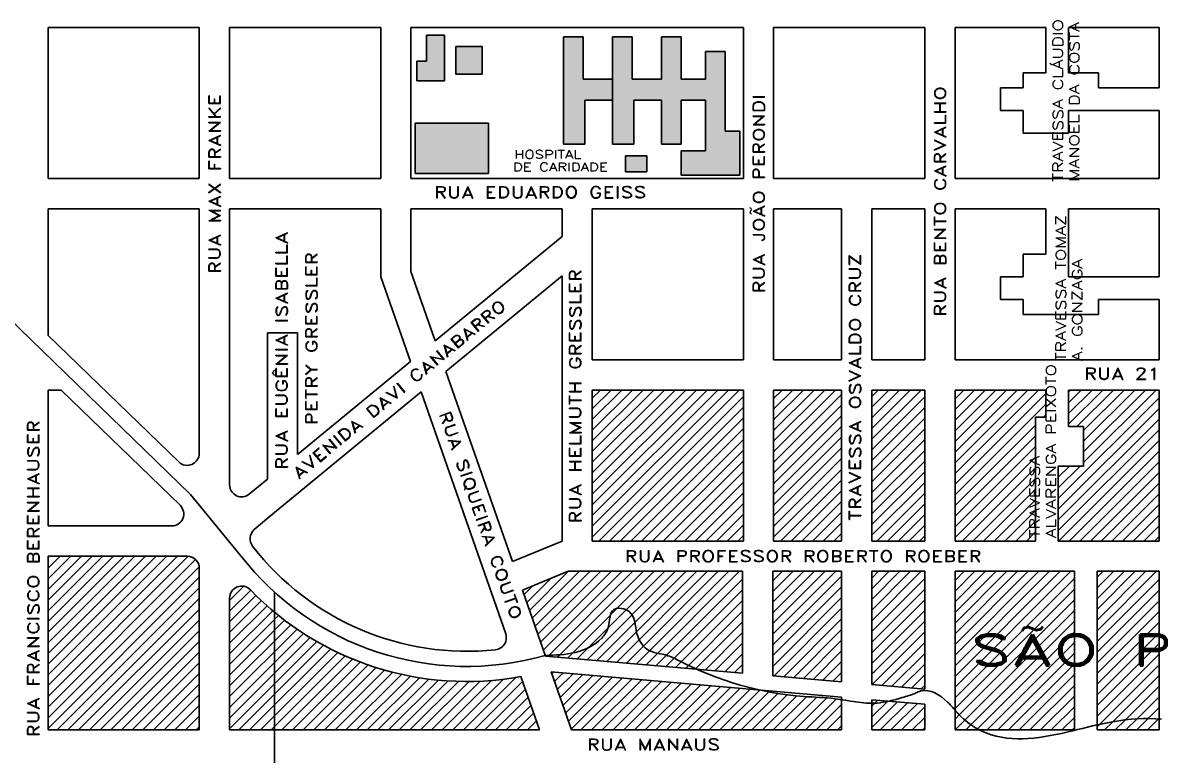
# Model space of a CAD drawing. Extents: x 15348.6 to 15438.1, y 2292.7 to 2368.6.
# Drawn here: x 15392.78 to 15400.3, y 2330.95 to 2335.8 of the extents above; entities that cross this region are included whole.
import ezdxf

# ---------------------------------------------------------------- set-up
doc = ezdxf.new("R2010")
doc.units = 0
doc.header["$LTSCALE"] = 2
doc.header["$MEASUREMENT"] = 0
doc.layers.get('0').update_dxf_attribs({"linetype": 'CONTINUOUS', "lineweight": 30})
for name, color, linetype, lineweight in [('06', 7, 'CONTINUOUS', 30), ('Hidro', 5, 'CONTINUOUS', 30), ('IMÓVEIS', 7, 'CONTINUOUS', 30), ('MUNDSTOCK', 3, 'CONTINUOUS', 30), ('NOVOLESTE', 100, 'CONTINUOUS', 30), ('PENHA', 40, 'CONTINUOUS', 30), ('PROGRESSO', 10, 'CONTINUOUS', 30), ('SAOGERALDO', 1, 'CONTINUOUS', 30), ('SAOPAULO', 104, 'CONTINUOUS', 30)]:
    doc.layers.add(name, color=color, linetype=linetype, lineweight=lineweight)
doc.styles.get("Standard").update_dxf_attribs({"font": 'romand.shx'})
pattern_1 = [(45, (0, 0), (-0.03535533905932738, 0.03535533905932738), [])]

msp = doc.modelspace()

# ---------------------------------------------------------------- hatches: boundary and pattern name
at = {"layer": '06'}
msp.add_hatch(color=256, dxfattribs=at).paths.add_polyline_path([(15396.6796483901, 2335.424472325323), (15396.48532909815, 2335.424472325322), (15396.48532909815, 2335.704875075647), (15396.35578299277, 2335.704875075646), (15396.35578299277, 2334.993083299995), (15396.49612480776, 2334.993083299996), (15396.49612480776, 2335.284270795309), (15396.6796483901, 2335.284270795309)])
at = {"layer": 'IMÓVEIS', "linetype": 'Continuous'}
h = msp.add_hatch(color=256, dxfattribs=at)
h.paths.add_polyline_path([(15397.42453869685, 2335.607812525592), (15397.29499259147, 2335.607812525592), (15397.29499259147, 2335.424472325322), (15397.13305989281, 2335.424472325322), (15397.13305989281, 2335.704875075647), (15397.00351378743, 2335.704875075647), (15397.00351378743, 2335.424472325323), (15396.80919449547, 2335.424472325322), (15396.80919449548, 2335.704875075647), (15396.6796483901, 2335.704875075646), (15396.6796483901, 2334.993083299995), (15396.81999020509, 2334.993083299995), (15396.81999020509, 2335.284270795309), (15397.00351378743, 2335.28427079531), (15397.00351378743, 2335.057791615081), (15397.00351378743, 2334.993083299995), (15397.1330598928, 2334.993083299995), (15397.13305989281, 2335.284270795309), (15397.29499259147, 2335.284270795309), (15397.29499259147, 2334.949944320037), (15397.13305989281, 2334.949944320037), (15397.13305989281, 2334.788173454896), (15397.52169847671, 2334.788173454896), (15397.52169847671, 2335.079361105061), (15397.42453869685, 2335.079361105061)])
h.paths.add_polyline_path([(15396.90635427534, 2334.91759023992), (15396.76601246035, 2334.917590239919), (15396.76601246035, 2334.809742944875), (15396.90635427534, 2334.809742944875)], flags=17)
h.paths.add_polyline_path([(15395.85918945494, 2335.133284675157), (15395.37339135894, 2335.133284675157), (15395.37339135895, 2334.798958199886), (15395.85918945494, 2334.798958199885)])
h.paths.add_polyline_path([(15395.81600741981, 2335.64016676056), (15395.64327927931, 2335.640166760561), (15395.64327927931, 2335.45682640544), (15395.81600741981, 2335.45682640544)])
h.paths.add_polyline_path([(15395.56771065089, 2335.715659820636), (15395.44895998735, 2335.715659820636), (15395.44895998736, 2335.543104210505), (15395.38418706855, 2335.543104210505), (15395.38418706855, 2335.413687580332), (15395.56771065089, 2335.413687580332)])
h.paths.add_polyline_path([(15391.16821598317, 2332.208686863308), (15390.87767598305, 2332.208686863309), (15390.87767598305, 2332.084294060515), (15391.03332249776, 2332.084294060515), (15391.03332249776, 2331.840691623874), (15390.56119489715, 2331.840691623874), (15390.56119489715, 2331.63855345483), (15391.16821598317, 2331.63855345483)])
h = msp.add_hatch(color=256, dxfattribs=at)
h.paths.add_polyline_path([(15395.5677106509, 2335.715659820636), (15395.44895998735, 2335.715659820636), (15395.44895998736, 2335.543104210505), (15395.38418706855, 2335.543104210505), (15395.38418706855, 2335.413687580332), (15395.5677106509, 2335.413687580332)])
h.paths.add_polyline_path([(15395.81600741981, 2335.64016676056), (15395.64327927931, 2335.64016676056), (15395.64327927931, 2335.45682640544), (15395.81600741981, 2335.45682640544)])
at = {"layer": 'PENHA', "linetype": 'Continuous'}
h = msp.add_hatch(dxfattribs=at)
h.set_pattern_fill('ANSI31', color=256, scale=0.4, style=0)
h.set_pattern_definition(pattern_1)
edge = h.paths.add_edge_path()
edge.add_arc((15393.86529145551, 2332.186892962602), 0.08, 0, 90)
edge.add_line((15393.86529145551, 2332.266892962602), (15392.94529145551, 2332.266892962602))
edge.add_line((15392.94529145551, 2332.266892962602), (15392.94529145551, 2331.116892962601))
edge.add_line((15392.94529145551, 2331.116892962601), (15393.94529145551, 2331.116892962601))
edge.add_line((15393.94529145551, 2331.116892962601), (15393.94529145551, 2332.186892962602))
at = {"layer": 'PROGRESSO', "linetype": 'Continuous'}
h = msp.add_hatch(dxfattribs=at)
h.set_pattern_fill('ANSI31', color=256, scale=0.4, style=0)
h.set_pattern_definition(pattern_1)
edge = h.paths.add_edge_path()
edge.add_line((15394.14529145551, 2331.116892962601), (15396.19529145551, 2331.116892962601))
edge.add_line((15396.19529145551, 2331.116892962601), (15396.07167428412, 2331.470084880854))
edge.add_arc((15395.71418998764, 2333.427947214177), 1.990231126899048, 224.0119954203285, 280.34759686245366, ccw=False)
edge.add_arc((15394.22529145551, 2331.989532086399), 0.08, 44.01199542032857, 180.0000000000002)
edge.add_line((15394.14529145551, 2331.989532086399), (15394.14529145551, 2331.116892962601))
at = {"layer": 'SAOPAULO', "linetype": 'Continuous'}
h = msp.add_hatch(dxfattribs=at)
h.set_pattern_fill('ANSI31', color=256, scale=0.4, style=0)
h.set_pattern_definition(pattern_1)
h.paths.add_polyline_path([(15398.74529145551, 2333.366892962601), (15398.39529145551, 2333.366892962601), (15398.39529145551, 2332.366892962601), (15398.74529145551, 2332.366892962601)])
h.paths.add_polyline_path([(15398.19529145551, 2333.366892962601), (15397.74529145551, 2333.366892962601), (15397.74529145551, 2332.366892962601), (15398.19529145551, 2332.366892962601)])
h.paths.add_polyline_path([(15397.54529145551, 2333.366892962601), (15396.54529145551, 2333.366892962601), (15396.54529145551, 2332.366892962601), (15397.54529145551, 2332.366892962601)])
h = msp.add_hatch(dxfattribs=at)
h.set_pattern_fill('ANSI31', color=256, scale=0.4, style=0)
h.set_pattern_definition(pattern_1)
h.paths.add_polyline_path([(15399.54529145551, 2333.186302003495), (15399.4782030489, 2333.186302003495), (15399.4782030489, 2332.366892962601), (15398.94529145551, 2332.366892962601), (15398.94529145551, 2333.366892962601), (15399.54529145551, 2333.366892962601)])
h = msp.add_hatch(dxfattribs=at)
h.set_pattern_fill('ANSI31', color=256, scale=0.4, style=0)
h.set_pattern_definition(pattern_1)
h.paths.add_polyline_path([(15400.29529145551, 2333.366892962601), (15400.29529145551, 2332.366892962601), (15399.6282030489, 2332.366892962601), (15399.6282030489, 2332.863744585443), (15399.79529145551, 2332.863744585443), (15399.79529145551, 2333.124935892817), (15399.69529145551, 2333.124935892817), (15399.69529145551, 2333.366892962601)])
at = {"layer": 'SAOPAULO'}
h = msp.add_hatch(dxfattribs=at)
h.set_pattern_fill('ANSI31', color=256, scale=0.4, style=0)
h.set_pattern_definition(pattern_1)
h.paths.add_polyline_path([(15398.74529145551, 2332.166892962602), (15398.39529145551, 2332.166892962601), (15398.39529145551, 2331.417457306701), (15398.74529145551, 2331.387020663296)])
edge = h.paths.add_edge_path()
edge.add_line((15398.50683612231, 2331.307379771534), (15398.39529145551, 2331.317079900812))
edge.add_line((15398.39529145551, 2331.317079900812), (15398.39529145551, 2331.293519166874))
edge.add_spline(control_points=[(15398.39529145551, 2331.293519166874), (15398.40615780863, 2331.2935343994), (15398.44347958987, 2331.294851552641), (15398.48063215869, 2331.301392460598), (15398.50683612231, 2331.307379771534)], knot_values=[252.1891818503891, 252.1891818503891, 252.1891818503891, 252.1891818503891, 255.4826084180368, 263.5138948477149, 263.5138948477149, 263.5138948477149, 263.5138948477149], degree=3, periodic=0)
edge = h.paths.add_edge_path()
edge.add_line((15398.74529145551, 2331.286643257406), (15398.50683612231, 2331.307379771533))
edge.add_spline(control_points=[(15398.50683612231, 2331.307379771534), (15398.48063215869, 2331.301392460598), (15398.44347958987, 2331.294851552641), (15398.40615780863, 2331.2935343994), (15398.39529145551, 2331.293519166874)], knot_values=[252.1891818503891, 252.1891818503891, 252.1891818503891, 252.1891818503891, 260.2204682800673, 263.5138948477149, 263.5138948477149, 263.5138948477149, 263.5138948477149], degree=3, periodic=0)
edge.add_line((15398.39529145551, 2331.293519166874), (15398.39529145551, 2331.116892962602))
edge.add_line((15398.39529145551, 2331.116892962602), (15398.74529145551, 2331.116892962601))
edge.add_line((15398.74529145551, 2331.116892962601), (15398.74529145551, 2331.286643257406))
edge = h.paths.add_edge_path()
edge.add_spline(control_points=[(15398.19529145551, 2331.317532330688), (15398.18035476493, 2331.319876094969), (15398.09726088144, 2331.332045114432), (15397.9160949563, 2331.335409478572), (15397.74982063043, 2331.360175540884), (15397.65293183248, 2331.381636858357)], knot_values=[177.5852049340087, 177.5852049340087, 177.5852049340087, 177.5852049340087, 182.0766974255613, 202.5667697539277, 232.0837727194403, 232.0837727194403, 232.0837727194403, 232.0837727194403], degree=3, periodic=0)
edge.add_line((15397.65293183299, 2331.381636858267), (15396.27251194516, 2331.501680709341))
edge.add_line((15396.27251194516, 2331.501680709341), (15396.40718765652, 2331.116892962602))
edge.add_line((15396.40718765652, 2331.116892962602), (15398.19529145551, 2331.116892962602))
edge.add_line((15398.19529145551, 2331.116892962602), (15398.19529145551, 2331.317532330688))
h.paths.add_polyline_path([(15398.19529145551, 2332.166892962602), (15397.73996721966, 2332.166892962602), (15397.73996721966, 2331.474445506935), (15398.19529145551, 2331.434849674362)])
edge = h.paths.add_edge_path()
edge.add_line((15397.53996721966, 2332.166892962601), (15396.38489414253, 2332.166892962602))
edge.add_line((15396.38489414253, 2332.166892962602), (15396.08321036146, 2332.042542377031))
edge.add_line((15396.08321036146, 2332.042542377031), (15396.23435645687, 2331.610696390162))
edge.add_spline(control_points=[(15396.23435645687, 2331.610696390162), (15396.3006942832, 2331.612283229877), (15396.43348429404, 2331.615459644821), (15396.5891728431, 2331.690782431182), (15396.66622070621, 2331.801817544001), (15396.65434174335, 2331.941773827727), (15396.83534610247, 2331.907650365351), (15396.82333687499, 2331.760634689674), (15396.90111812542, 2331.628027108547), (15397.03103083145, 2331.62194803969), (15397.13606145717, 2331.565581366038), (15397.20036757604, 2331.534952686808), (15397.2385958588, 2331.518045682235)], knot_values=[0, 0, 0, 0, 19.88411238470825, 39.80250251405708, 48.30822758646607, 60.53219958473921, 70.85477557004243, 86.30700207298648, 98.44635453937408, 112.9887484969442, 121.8068549210343, 134.2790777044707, 134.2790777044707, 134.2790777044707, 134.2790777044707], degree=3, periodic=0)
edge.add_line((15397.23859585903, 2331.518045682127), (15397.53996721966, 2331.491837874595))
edge.add_line((15397.53996721966, 2331.491837874595), (15397.53996721966, 2332.166892962601))
edge = h.paths.add_edge_path(flags=16)
edge.add_spline(control_points=[(15397.2385958588, 2331.518045682235), (15397.20036757604, 2331.534952686808), (15397.13606145717, 2331.565581366038), (15397.03103083145, 2331.62194803969), (15396.90111812542, 2331.628027108547), (15396.82333687499, 2331.760634689674), (15396.83534610247, 2331.907650365351), (15396.65434174335, 2331.941773827727), (15396.66622070621, 2331.801817544001), (15396.5891728431, 2331.690782431182), (15396.43348429404, 2331.615459644821), (15396.3006942832, 2331.612283229877), (15396.23435645687, 2331.610696390162)], knot_values=[0, 0, 0, 0, 12.47222278343635, 21.29032920752651, 35.83272316509661, 47.97207563148422, 63.42430213442826, 73.74687811973149, 85.97085011800462, 94.47657519041361, 114.3949653197624, 134.2790777044707, 134.2790777044707, 134.2790777044707, 134.2790777044707], degree=3, periodic=0)
edge.add_line((15396.23435645687, 2331.610696390162), (15396.23627698246, 2331.605209174199))
edge.add_line((15396.23627698246, 2331.605209174199), (15397.23859585904, 2331.518045682127))
at = {"layer": 'SAOPAULO', "linetype": 'Continuous'}
h = msp.add_hatch(dxfattribs=at)
h.set_pattern_fill('ANSI31', color=256, scale=0.4, style=0)
h.set_pattern_definition(pattern_1)
edge = h.paths.add_edge_path()
edge.add_line((15398.39529145551, 2332.166892962602), (15398.74529145551, 2332.166892962602))
edge.add_line((15398.39529145551, 2332.166892962602), (15398.39529145551, 2331.467646009646))
h = msp.add_hatch(dxfattribs=at)
h.set_pattern_fill('ANSI31', color=256, scale=0.4, style=0)
h.set_pattern_definition(pattern_1)
edge = h.paths.add_edge_path()
edge.add_line((15399.73552311839, 2332.166892962601), (15398.94529145551, 2332.166892962602))
edge.add_line((15398.94529145551, 2332.166892962602), (15398.94529145551, 2331.247883420085))
edge.add_spline(control_points=[(15398.94529145551, 2331.247883420088), (15398.95746400406, 2331.233966412428), (15399.0026109699, 2331.182676995439), (15399.06232587518, 2331.140569661431), (15399.10878796126, 2331.116892962602)], knot_values=[312.0738991757934, 312.0738991757934, 312.0738991757934, 312.0738991757934, 317.7061620861505, 333.1779393475459, 333.1779393475459, 333.1779393475459, 333.1779393475459], degree=3, periodic=0)
edge.add_line((15399.10878796126, 2331.116892962601), (15399.73552311839, 2331.116892962602))
edge.add_line((15399.73552311839, 2331.116892962602), (15399.73552311839, 2332.166892962601))
h = msp.add_hatch(dxfattribs=at)
h.set_pattern_fill('ANSI31', color=256, scale=0.4, style=0)
h.set_pattern_definition(pattern_1)
edge = h.paths.add_edge_path()
edge.add_line((15400.29529145551, 2332.166892962602), (15399.88486939189, 2332.166892962601))
edge.add_line((15399.88486939189, 2332.166892962601), (15399.8848693919, 2331.150128103834))
edge.add_spline(control_points=[(15399.8848693919, 2331.150128103834), (15399.91895048649, 2331.157755112784), (15400.05780962418, 2331.186541560182), (15400.1949945696, 2331.197258774225), (15400.29529145551, 2331.190147579423)], knot_values=[411.7231489404642, 411.7231489404642, 411.7231489404642, 411.7231489404642, 421.7068327313868, 452.4374324507399, 452.4374324507399, 452.4374324507399, 452.4374324507399], degree=3, periodic=0)
edge.add_line((15400.29529145551, 2331.190147579423), (15400.29529145551, 2332.166892962602))
h = msp.add_hatch(dxfattribs=at)
h.set_pattern_fill('ANSI31', color=256, scale=0.4, style=0)
h.set_pattern_definition(pattern_1)
edge = h.paths.add_edge_path()
edge.add_spline(control_points=[(15399.10878796126, 2331.116892962602), (15399.06232587518, 2331.140569661431), (15399.0026109699, 2331.182676995439), (15398.95746400406, 2331.233966412428), (15398.94529145551, 2331.247883420088)], knot_values=[312.0738991757934, 312.0738991757934, 312.0738991757934, 312.0738991757934, 327.5456764371888, 333.1779393475459, 333.1779393475459, 333.1779393475459, 333.1779393475459], degree=3, periodic=0)
edge.add_line((15398.94529145551, 2331.24788342008), (15398.94529145551, 2331.116892962601))
edge.add_line((15398.94529145551, 2331.116892962601), (15399.10878796126, 2331.116892962601))
h = msp.add_hatch(dxfattribs=at)
h.set_pattern_fill('ANSI31', color=256, scale=0.4, style=0)
h.set_pattern_definition(pattern_1)
edge = h.paths.add_edge_path()
edge.add_spline(control_points=[(15400.29529145551, 2331.190147579423), (15400.1949945696, 2331.197258774225), (15400.05780962418, 2331.186541560182), (15399.91895048649, 2331.157755112784), (15399.8848693919, 2331.150128103834)], knot_values=[411.7231489404642, 411.7231489404642, 411.7231489404642, 411.7231489404642, 442.4537486598173, 452.4374324507399, 452.4374324507399, 452.4374324507399, 452.4374324507399], degree=3, periodic=0)
edge.add_line((15399.8848693919, 2331.150128103834), (15399.8848693919, 2331.116892962601))
edge.add_line((15399.8848693919, 2331.116892962601), (15400.29529145551, 2331.116892962601))
edge.add_line((15400.29529145551, 2331.116892962601), (15400.29529145552, 2331.190147579423))

# ---------------------------------------------------------------- linework, layer by layer
at = {"color": 7, "linetype": 'Continuous'}
for p, q in [((15392.94529145551, 2335.766892962602), (15392.94529145551, 2334.766892962602)), ((15392.94529145551, 2335.766892962602), (15393.94529145551, 2335.766892962602)), ((15393.94529145551, 2335.766892962602), (15393.94529145551, 2334.766892962602)), ((15394.14529145551, 2335.766892962602), (15394.14529145551, 2334.766892962602)), ((15394.14529145551, 2335.766892962602), (15395.14529145551, 2335.766892962602)), ((15395.34529145551, 2335.766892962602), (15397.54529145551, 2335.766892962602)), ((15397.74529145551, 2335.766892962602), (15398.74529145551, 2335.766892962602)), ((15398.94529145551, 2335.766892962602), (15399.54529145551, 2335.766892962602)), ((15399.54529145551, 2335.766892962602), (15399.54529145551, 2335.466892962601)), ((15399.69529145551, 2335.766892962602), (15399.69529145551, 2335.466892962601)), ((15399.69529145551, 2335.766892962602), (15400.29529145551, 2335.766892962602)), ((15400.29529145551, 2335.766892962602), (15400.29529145551, 2335.366892962601)), ((15399.39529145551, 2335.466892962601), (15399.39529145551, 2335.366892962601)), ((15399.39529145551, 2335.466892962601), (15399.54529145551, 2335.466892962601)), ((15399.89529145551, 2335.466892962601), (15399.69529145551, 2335.466892962601)), ((15399.89529145551, 2335.466892962601), (15399.89529145551, 2335.366892962601)), ((15399.24529145551, 2335.366892962601), (15399.39529145551, 2335.366892962601)), ((15399.24529145551, 2335.366892962601), (15399.24529145551, 2335.216892962601)), ((15399.89529145551, 2335.366892962601), (15400.29529145551, 2335.366892962601)), ((15399.24529145551, 2335.216892962601), (15399.39529145551, 2335.216892962601)), ((15399.39529145551, 2335.216892962601), (15399.39529145551, 2335.066892962602)), ((15399.69529145551, 2335.216892962601), (15400.29529145551, 2335.216892962601)), ((15399.69529145551, 2335.216892962601), (15399.69529145551, 2335.066892962602)), ((15400.29529145551, 2335.216892962601), (15400.29529145551, 2334.766892962602)), ((15399.39529145551, 2335.066892962602), (15399.69529145551, 2335.066892962602)), ((15392.94529145551, 2334.766892962602), (15393.94529145551, 2334.766892962602)), ((15394.14529145551, 2334.766892962602), (15395.14529145551, 2334.766892962602)), ((15395.34529145551, 2334.766892962602), (15397.54529145551, 2334.766892962602)), ((15397.74529145551, 2334.766892962602), (15398.74529145551, 2334.766892962602)), ((15398.94529145551, 2334.766892962602), (15399.69529145551, 2334.766892962601)), ((15399.69529145551, 2334.766892962602), (15400.29529145551, 2334.766892962602)), ((15392.94529145551, 2334.566892962602), (15392.94529145551, 2333.727670267788)), ((15392.94529145551, 2334.566892962602), (15393.94529145551, 2334.566892962602)), ((15393.94529145551, 2334.566892962602), (15393.94529145551, 2333.566892962602)), ((15393.94529145551, 2334.566892962602), (15393.94529145551, 2332.948179064727)), ((15394.14529145551, 2334.566892962602), (15394.14529145551, 2332.739895754106)), ((15394.14529145551, 2334.566892962602), (15395.14529145551, 2334.566892962602)), ((15395.14529145551, 2334.566892962602), (15395.14529145551, 2334.116892962601)), ((15395.34529145551, 2334.566892962602), (15396.34529145551, 2334.566892962602)), ((15395.34529145551, 2334.566892962602), (15396.34529145551, 2334.566892962602)), ((15395.34529145551, 2334.566892962602), (15395.34529145551, 2334.150882108328)), ((15396.54529145551, 2334.566892962602), (15397.54529145551, 2334.566892962602)), ((15397.74529145551, 2334.566892962602), (15398.19529145551, 2334.566892962602)), ((15398.39529145551, 2334.566892962602), (15398.74529145551, 2334.566892962602)), ((15398.94529145551, 2334.566892962602), (15399.54529145551, 2334.566892962602)), ((15399.54529145551, 2334.266892962602), (15399.54529145551, 2334.566892962602)), ((15399.69529145551, 2334.566892962602), (15400.29529145551, 2334.566892962602)), ((15399.69529145551, 2334.116892962601), (15399.69529145551, 2334.566892962602)), ((15396.34529145551, 2334.382372003929), (15395.50616526756, 2333.691242645323)), ((15399.39529145551, 2334.266892962602), (15399.54529145551, 2334.266892962602)), ((15399.39529145551, 2334.116892962601), (15399.39529145551, 2334.266892962602)), ((15395.14529145551, 2334.116892962601), (15395.3416841195, 2333.555771065488)), ((15395.34529145551, 2334.150882108328), (15395.50616526756, 2333.691242645323)), ((15395.34529145551, 2334.150882108328), (15395.50616526756, 2333.691242645323)), ((15396.34529145551, 2334.123268465161), (15395.57655905737, 2333.490117531605)), ((15399.24529145551, 2333.966892962601), (15399.24529145551, 2334.116892962601)), ((15399.24529145551, 2334.116892962601), (15399.39529145551, 2334.116892962601)), ((15399.69529145551, 2334.116892962601), (15400.29529145551, 2334.116892962601)), ((15399.24529145551, 2333.966892962601), (15399.39529145551, 2333.966892962601)), ((15399.39529145551, 2333.866892962601), (15399.39529145551, 2333.966892962601)), ((15399.89529145551, 2333.866892962601), (15399.89529145551, 2333.966892962601)), ((15399.89529145551, 2333.966892962601), (15400.29529145551, 2333.966892962601)), ((15399.39529145551, 2333.866892962601), (15399.69529145551, 2333.866892962601)), ((15399.89529145551, 2333.866892962601), (15399.69529145551, 2333.866892962601)), ((15394.39529145551, 2333.745411166332), (15394.39529145551, 2332.776293837576)), ((15394.39529145551, 2333.745411166332), (15394.59529145551, 2333.745411166332)), ((15394.59529145551, 2333.745411166332), (15394.59529145551, 2332.941019803354)), ((15392.94529145551, 2333.727670267788), (15393.80964071797, 2332.89070737247)), ((15395.3416841195, 2333.555771065488), (15394.59529145551, 2332.941019803354)), ((15396.54529145551, 2333.566892962602), (15397.54529145551, 2333.566892962602)), ((15397.74529145551, 2333.566892962602), (15398.19529145551, 2333.566892962602)), ((15398.39529145551, 2333.566892962602), (15398.74529145551, 2333.566892962602)), ((15398.94529145551, 2333.566892962602), (15399.69529145551, 2333.566892962602)), ((15399.69529145551, 2333.566892962602), (15400.29529145551, 2333.566892962602)), ((15395.57655905737, 2333.490117531605), (15396.0170427729, 2332.231592630078)), ((15395.57655905737, 2333.490117531605), (15396.0170427729, 2332.231592630078)), ((15392.94529145551, 2333.366892962601), (15392.94529145551, 2332.466892962601)), ((15392.94529145551, 2333.366892962601), (15393.03036637933, 2333.366892962601)), ((15393.03036637933, 2333.366892962601), (15393.8178454708, 2332.604364654859)), ((15396.54529145551, 2333.366892962601), (15396.54529145551, 2332.366892962601)), ((15396.54529145551, 2333.366892962601), (15397.54529145551, 2333.366892962601)), ((15397.54529145551, 2333.366892962601), (15397.54529145551, 2332.366892962601)), ((15397.74529145551, 2333.366892962601), (15397.74529145551, 2332.366892962601)), ((15397.74529145551, 2333.366892962601), (15398.19529145551, 2333.366892962601)), ((15398.19529145551, 2333.366892962601), (15398.19529145551, 2332.366892962601)), ((15398.39529145551, 2333.366892962601), (15398.39529145551, 2332.366892962601)), ((15398.39529145551, 2333.366892962601), (15398.74529145551, 2333.366892962601)), ((15398.74529145551, 2333.366892962601), (15398.74529145551, 2332.366892962601)), ((15398.94529145551, 2333.366892962601), (15398.94529145551, 2332.366892962601)), ((15398.94529145551, 2333.366892962601), (15398.94529145551, 2332.366892962601)), ((15398.94529145551, 2333.366892962601), (15399.54529145551, 2333.366892962601)), ((15399.54529145551, 2333.186302003495), (15399.54529145551, 2333.366892962601)), ((15399.69529145551, 2333.124935892817), (15399.69529145551, 2333.366892962601)), ((15399.69529145551, 2333.366892962601), (15400.29529145551, 2333.366892962601)), ((15400.29529145551, 2333.366892962601), (15400.29529145551, 2332.366892962601)), ((15400.29529145551, 2333.366892962601), (15400.29529145551, 2332.366892962601)), ((15395.4120779093, 2333.354645951769), (15394.40457601047, 2332.524837335219)), ((15395.4120779093, 2333.354645951769), (15395.97233075468, 2331.753923536404)), ((15399.4782030489, 2332.366892962601), (15399.4782030489, 2333.186302003495)), ((15399.54529145551, 2333.186302003495), (15399.4782030489, 2333.186302003495)), ((15399.69529145551, 2333.124935892817), (15399.79529145551, 2333.124935892817)), ((15399.79529145551, 2332.863744585443), (15399.79529145551, 2333.124935892817)), ((15399.6282030489, 2332.366892962601), (15399.6282030489, 2332.863744585443)), ((15399.6282030489, 2332.863744585443), (15399.79529145551, 2332.863744585443)), ((15394.39529145551, 2332.776293837574), (15394.27742532271, 2332.679215774781)), ((15392.94529145551, 2332.466892962601), (15393.76219473326, 2332.466892962601)), ((15394.40457601047, 2332.524837335219), (15394.30897936151, 2332.442647369664)), ((15396.34529145551, 2332.366892962601), (15396.0170427729, 2332.231592630078)), ((15396.54529145551, 2332.366892962601), (15397.54529145551, 2332.366892962601)), ((15397.74529145551, 2332.366892962601), (15398.19529145551, 2332.366892962601)), ((15398.39529145551, 2332.366892962601), (15398.74529145551, 2332.366892962601)), ((15398.94529145551, 2332.366892962601), (15399.4782030489, 2332.366892962601)), ((15399.6282030489, 2332.366892962601), (15400.29529145551, 2332.366892962601)), ((15392.94529145551, 2332.266892962602), (15392.94529145551, 2331.116892962601)), ((15392.94529145551, 2332.266892962602), (15393.86529145551, 2332.266892962602)), ((15393.94529145551, 2332.186892962602), (15393.94529145551, 2331.116892962601)), ((15396.38489414253, 2332.166892962602), (15396.08321036147, 2332.042542377032)), ((15396.38489414253, 2332.166892962602), (15397.53996721966, 2332.166892962602)), ((15397.53996721966, 2332.166892962602), (15397.53996721966, 2331.491837874596)), ((15397.73996721966, 2332.166892962602), (15397.73996721966, 2331.474445506935)), ((15397.73996721966, 2332.166892962602), (15398.19529145551, 2332.166892962602)), ((15397.74529145551, 2332.166892962602), (15398.19529145551, 2332.166892962602)), ((15397.74529145551, 2332.166892962602), (15398.19529145551, 2332.166892962602)), ((15398.19529145551, 2332.166892962602), (15398.19529145551, 2331.434849674362)), ((15398.39529145551, 2332.166892962602), (15398.74529145551, 2332.166892962602)), ((15398.39529145551, 2332.166892962602), (15398.74529145551, 2332.166892962602)), ((15398.39529145551, 2332.166892962602), (15398.39529145551, 2331.417457306701)), ((15398.74529145551, 2332.166892962602), (15398.74529145551, 2331.387020663296)), ((15398.94529145551, 2332.166892962602), (15398.94529145551, 2331.116892962601)), ((15398.94529145551, 2332.166892962602), (15399.73552311839, 2332.166892962601)), ((15399.88486939189, 2332.166892962601), (15400.29529145551, 2332.166892962602)), ((15400.29529145551, 2332.166892962602), (15400.29529145551, 2331.166892962602)), ((15400.29529145551, 2332.166892962602), (15400.29529145551, 2331.116892962601)), ((15396.08321036147, 2332.042542377032), (15396.21815950111, 2331.656973406627)), ((15394.14529145551, 2331.989532086399), (15394.14529145551, 2331.116892962601)), ((15396.27251194516, 2331.501680709342), (15396.40718765652, 2331.116892962601)), ((15396.07167428412, 2331.470084880854), (15396.19529145551, 2331.116892962601)), ((15398.19529145551, 2331.334472268471), (15398.19529145551, 2331.116892962602)), ((15398.39529145551, 2331.317079900811), (15398.39529145551, 2331.116892962602)), ((15398.74529145551, 2331.286643257405), (15398.74529145551, 2331.116892962601)), ((15392.94529145551, 2331.116892962601), (15393.94529145551, 2331.116892962601)), ((15394.14529145551, 2331.116892962601), (15396.19529145551, 2331.116892962601)), ((15396.40718765652, 2331.116892962601), (15398.19529145551, 2331.116892962602)), ((15398.39529145551, 2331.116892962602), (15398.74529145551, 2331.116892962601)), ((15398.94529145551, 2331.116892962601), (15399.73552311839, 2331.116892962602)), ((15399.8848693919, 2331.116892962601), (15400.29529145551, 2331.116892962601))]:
    msp.add_line(p, q, dxfattribs=at)
for p, q in [((15396.23627698246, 2331.605209174199), (15397.53996721966, 2331.491837874595)), ((15396.27251194516, 2331.501680709342), (15398.19529145551, 2331.334472268471)), ((15397.73996721966, 2331.474445506935), (15398.19529145551, 2331.434849674362)), ((15398.39529145551, 2331.417457306701), (15398.74529145551, 2331.387020663296)), ((15398.39529145551, 2331.317079900811), (15398.74529145551, 2331.286643257406))]:
    msp.add_line(p, q)
for centre, radius, start, end in [((15393.86529145551, 2332.948179064727), 0.08, 225.9222221429347, 5.088887490341627e-13), ((15394.22529145551, 2332.739895754106), 0.08, 180, 310.6678836652922), ((15393.76219473326, 2332.546892962601), 0.08, 270, 45.92222214293523), ((15394.36111322871, 2332.381967390339), 0.08, 130.6678836652917, 217.7053879599489), ((15395.71418998764, 2333.427947214177), 1.790231126899049, 217.7053879599486, 276.130188564987), ((15393.86529145551, 2332.186892962602), 0.08, 0, 90), ((15394.22529145551, 2331.989532086399), 0.08, 44.01199542032857, 180.0000000000002), ((15395.71418998764, 2333.427947214177), 1.990231126899048, 224.0119954203285, 280.3475968624537), ((15395.89682208617, 2331.727495502425), 0.08, 276.1301885649867, 19.29004621918926)]:
    msp.add_arc(centre, radius, start, end, dxfattribs=at)
at = {"layer": '06', "linetype": 'Continuous'}
for p, q in [((15399.73552311839, 2332.166892962601), (15399.73552311839, 2331.116892962602)), ((15399.88486939189, 2332.166892962601), (15399.8848693919, 2331.116892962601))]:
    msp.add_line(p, q, dxfattribs=at)
at = {"layer": 'Hidro', "linetype": 'Continuous'}
for p, q in [((15388.04644693358, 2338.332098993665), (15393.88740889274, 2332.67620427018)), ((15393.88740889274, 2332.67620427018), (15394.21870334459, 2332.27187913073)), ((15394.4437760994, 2327.745199408924), (15394.4437760994, 2332.028296448567))]:
    msp.add_line(p, q, dxfattribs=at)
msp.add_arc((15395.71418998764, 2333.427947214177), 1.890231126899049, 217.7053879599486, 285.9731406696795, dxfattribs=at)
for points, knots in [([(15396.23435645687, 2331.610696390162), (15396.3006942832, 2331.612283229877), (15396.43348429404, 2331.615459644821), (15396.5891728431, 2331.690782431182), (15396.66622070621, 2331.801817544001), (15396.65434174335, 2331.941773827727), (15396.83534610247, 2331.907650365351), (15396.82333687499, 2331.760634689674), (15396.90111812542, 2331.628027108547), (15397.03103083145, 2331.62194803969), (15397.3495160388, 2331.451026923854), (15397.73067473714, 2331.338852847604), (15398.17504405793, 2331.330600632367), (15398.39323208617, 2331.2725434324), (15398.57072374304, 2331.324141754792), (15398.66727733124, 2331.351632831318), (15398.76547241815, 2331.400253522081), (15398.85843891771, 2331.340825169762), (15398.91187810698, 2331.285215098393), (15398.91967845312, 2331.276723923786)], [0, 0, 0, 0, 19.88411238470825, 39.80250251405708, 48.30822758646607, 60.53219958473921, 70.85477557004243, 86.30700207298648, 98.44635453937408, 112.9887484969442, 121.8068549210343, 207.1022078995213, 227.5922802278877, 255.4826084180368, 272.662366046494, 281.8944453005845, 285.8246426500597, 304.7998433917801, 308.2083646798438, 308.2083646798438, 308.2083646798438, 308.2083646798438]), ([(15399.14837289644, 2331.098730143227), (15399.14907630191, 2331.098442237699), (15399.32870125988, 2331.025386619253), (15399.52493860542, 2331.064339664611), (15399.72309990787, 2331.111701131976)], [337.5142094890568, 337.5142094890568, 337.5142094890568, 337.5142094890568, 337.7430235955954, 395.9227133935709, 395.9227133935709, 395.9227133935709, 395.9227133935709])]:
    msp.add_open_spline(points, degree=3, knots=knots, dxfattribs=at)
at = {"layer": 'IMÓVEIS', "linetype": 'Continuous'}
for p, q in [((15395.5677106509, 2335.715659820636), (15395.44895998735, 2335.715659820636)), ((15395.44895998735, 2335.715659820636), (15395.44895998736, 2335.543104210505)), ((15395.5677106509, 2335.413687580332), (15395.5677106509, 2335.715659820636)), ((15396.48532909815, 2335.704875075646), (15396.35578299277, 2335.704875075646)), ((15396.35578299277, 2335.704875075646), (15396.35578299277, 2334.993083299995)), ((15396.48532909815, 2335.424472325322), (15396.48532909815, 2335.704875075646)), ((15396.6796483901, 2335.704875075646), (15396.6796483901, 2334.993083299995)), ((15396.80919449548, 2335.704875075646), (15396.6796483901, 2335.704875075646)), ((15396.80919449548, 2335.424472325322), (15396.80919449548, 2335.704875075646)), ((15397.00351378743, 2335.704875075646), (15397.00351378743, 2335.424472325323)), ((15397.13305989281, 2335.704875075646), (15397.00351378743, 2335.704875075646)), ((15397.13305989281, 2335.424472325322), (15397.13305989281, 2335.704875075646)), ((15395.81600741981, 2335.64016676056), (15395.64327927931, 2335.64016676056)), ((15395.64327927931, 2335.64016676056), (15395.64327927931, 2335.45682640544)), ((15395.81600741981, 2335.45682640544), (15395.81600741981, 2335.64016676056)), ((15395.38418706855, 2335.543104210505), (15395.38418706855, 2335.413687580332)), ((15395.44895998736, 2335.543104210505), (15395.38418706855, 2335.543104210505)), ((15397.29499259147, 2335.607812525592), (15397.29499259147, 2335.424472325322)), ((15397.42453869685, 2335.607812525592), (15397.29499259147, 2335.607812525592)), ((15397.42453869685, 2335.079361105061), (15397.42453869685, 2335.607812525592)), ((15395.38418706855, 2335.413687580332), (15395.5677106509, 2335.413687580332)), ((15395.64327927931, 2335.45682640544), (15395.81600741981, 2335.45682640544)), ((15396.6796483901, 2335.424472325323), (15396.48532909815, 2335.424472325322)), ((15397.00351378743, 2335.424472325323), (15396.80919449548, 2335.424472325322)), ((15397.29499259147, 2335.424472325322), (15397.13305989281, 2335.424472325322)), ((15396.35578299277, 2334.993083299995), (15396.35578299277, 2335.262701460181)), ((15396.35578299277, 2335.262701460181), (15396.35578299277, 2334.993083299995)), ((15396.49612480776, 2334.993083299995), (15396.49612480776, 2335.284270795309)), ((15396.49612480776, 2335.284270795309), (15396.6796483901, 2335.28427079531)), ((15396.6796483901, 2335.262701460181), (15396.6796483901, 2334.993083299995)), ((15396.6796483901, 2334.993083299995), (15396.6796483901, 2335.262701460181)), ((15396.81999020509, 2335.284270795309), (15397.00351378743, 2335.28427079531)), ((15396.81999020509, 2334.993083299995), (15396.81999020509, 2335.284270795309)), ((15397.00351378743, 2335.28427079531), (15397.00351378743, 2335.057791615081)), ((15397.00351378743, 2335.251916715191), (15397.00351378743, 2334.993083299995)), ((15397.00351378743, 2335.057791615081), (15397.00351378743, 2335.251916715191)), ((15397.13305989281, 2335.284270795309), (15397.29499259147, 2335.284270795309)), ((15397.13305989281, 2334.993083299995), (15397.13305989281, 2335.284270795309)), ((15397.29499259147, 2335.284270795309), (15397.29499259147, 2334.949944320037)), ((15395.37339135894, 2335.133284675157), (15395.37339135894, 2334.798958199885)), ((15395.85918945494, 2335.133284675157), (15395.37339135894, 2335.133284675157)), ((15395.85918945494, 2334.798958199885), (15395.85918945494, 2335.133284675157)), ((15397.52169847671, 2335.079361105061), (15397.42453869685, 2335.079361105061)), ((15397.52169847671, 2334.788173454896), (15397.52169847671, 2335.079361105061)), ((15396.35578299277, 2334.993083299995), (15396.49612480776, 2334.993083299995)), ((15396.6796483901, 2334.993083299995), (15396.81999020509, 2334.993083299995)), ((15397.00351378743, 2334.993083299995), (15397.13305989281, 2334.993083299995)), ((15397.13305989281, 2334.949944320037), (15397.13305989281, 2334.788173454896)), ((15397.29499259147, 2334.949944320037), (15397.13305989281, 2334.949944320037)), ((15396.76601246035, 2334.809742944875), (15396.76601246035, 2334.91759023992)), ((15396.76601246035, 2334.91759023992), (15396.90635427534, 2334.91759023992)), ((15396.90635427534, 2334.91759023992), (15396.90635427534, 2334.809742944875)), ((15395.37339135894, 2334.798958199885), (15395.85918945494, 2334.798958199885)), ((15396.90635427534, 2334.809742944875), (15396.76601246035, 2334.809742944875)), ((15397.13305989281, 2334.788173454896), (15397.52169847671, 2334.788173454896))]:
    msp.add_line(p, q, dxfattribs=at)
at = {"layer": 'MUNDSTOCK', "color": 7, "linetype": 'Continuous'}
for points, knots in [([(15398.91967845312, 2331.276723923786), (15398.94141400969, 2331.253063383236), (15399.00040138096, 2331.179505548859), (15399.0874802832, 2331.12365363435), (15399.14837289644, 2331.098730143227)], [308.2083646798438, 308.2083646798438, 308.2083646798438, 308.2083646798438, 317.7061620861505, 337.5142094890568, 337.5142094890568, 337.5142094890568, 337.5142094890568]), ([(15399.72309990787, 2331.111701131976), (15399.81092118516, 2331.132690823237), (15400.01011950629, 2331.183806252192), (15400.20590453808, 2331.198082709692), (15400.3111194489, 2331.188896068298)], [395.9227133935709, 395.9227133935709, 395.9227133935709, 395.9227133935709, 421.7068327313868, 454.0567769721021, 454.0567769721021, 454.0567769721021, 454.0567769721021])]:
    msp.add_open_spline(points, degree=3, knots=knots, dxfattribs=at)
at = {"layer": 'NOVOLESTE', "color": 7, "linetype": 'Continuous'}
for p, q in [((15395.14529145551, 2335.766892962602), (15395.14529145551, 2334.766892962602)), ((15395.34529145551, 2335.766892962602), (15395.34529145551, 2334.766892962602)), ((15397.54529145551, 2335.766892962602), (15397.54529145551, 2334.766892962602)), ((15397.74529145551, 2335.766892962602), (15397.74529145551, 2334.766892962602)), ((15397.74529145551, 2335.766892962602), (15397.74529145551, 2334.766892962602)), ((15398.74529145551, 2335.766892962602), (15398.74529145551, 2334.766892962602)), ((15398.94529145551, 2335.766892962602), (15398.94529145551, 2334.766892962602)), ((15396.34529145551, 2334.566892962602), (15396.34529145551, 2334.382372003929)), ((15396.54529145551, 2334.566892962602), (15396.54529145551, 2333.566892962602)), ((15397.54529145551, 2334.566892962602), (15397.54529145551, 2333.566892962602)), ((15397.74529145551, 2334.566892962602), (15397.74529145551, 2333.566892962602)), ((15398.19529145551, 2334.566892962602), (15398.19529145551, 2333.566892962602)), ((15398.39529145551, 2334.566892962602), (15398.39529145551, 2333.566892962602)), ((15398.74529145551, 2334.566892962602), (15398.74529145551, 2333.566892962602)), ((15398.94529145551, 2334.566892962602), (15398.94529145551, 2333.566892962602)), ((15398.94529145551, 2334.566892962602), (15398.94529145551, 2333.566892962602)), ((15398.94529145551, 2333.566892962602), (15398.94529145551, 2334.566892962602)), ((15400.29529145551, 2334.116892962601), (15400.29529145551, 2334.566892962602)), ((15396.34529145551, 2334.123268465161), (15396.34529145551, 2332.366892962601)), ((15400.29529145551, 2333.566892962602), (15400.29529145551, 2333.966892962601))]:
    msp.add_line(p, q, dxfattribs=at)
at = {"layer": 'NOVOLESTE', "color": 17, "linetype": 'Continuous'}
msp.add_line((15396.08321036147, 2332.042542377032), (15396.23627698246, 2331.605209174199), dxfattribs=at)

# ---------------------------------------------------------------- texts
at = {"color": 7, "linetype": 'Continuous', "extrusion": (0.6427876096865393, 0, 0.7660444431189781), "attachment_point": 1}
for s, insert, char_height, width, text_direction in [('TRAVESSA CLÁUDIO\\PMANOEL DA COSTA', (15399.59334346589, 2334.74615175139, 0.03884403238130538), 0.085, 5.6365, (0, 1, 0)), ('{RUA BENTO CARVALHO}', (15398.80866536913, 2333.852237976133, 0.03884403238130538), 0.1, 5.636530529179145, (4.440892098500628e-16, 1, 0)), ('{RUA MAX FRANKE}', (15394.00866536913, 2334.136173425531, 0.03884403238130538), 0.1, 5.636530529179145, (4.440892098500628e-16, 1, 0)), ('{RUA JOÃO PERONDI}', (15397.60866536913, 2334.007112113795, 0.03884403238130538), 0.1, 5.636530529179145, (4.440892098500628e-16, 1, 0)), ('{TRAVESSA TOMAZ}\\P{A. GONZAGA}', (15399.61279461177, 2333.558168440429, 0.03884403238130538), 0.085, 5.636531, (2.220446049250314e-16, 1, 0)), ('RUA EUGÊNIA ISABELLA', (15394.45187918522, 2332.839707749447, 0.03884403238130538), 0.1, 5.6365, (0, 1, 0)), ('PETRY GRESSLER', (15394.64932141121, 2333.135692783138, 0.03884403238130538), 0.1, 5.6365, (0, 1, 0)), ('{TRAVESSA OSVALDO CRUZ}', (15398.24564159099, 2332.500700164798, 0.03884403238130538), 0.1, 5.636530529179145, (4.440892098500628e-16, 1, 0)), ('TRAVESSA \\PALVARENGA PEIXOTO', (15399.43939650504, 2332.386499079024, 0.03884403238130538), 0.085, 5.6365, (0, 1, 0)), ('{RUA FRANCISCO BERENHAUSER}', (15392.80866536913, 2331.069222527284, 0.03884403238130538), 0.1, 5.636530529179145, (4.440892098500628e-16, 1, 0))]:
    msp.add_mtext(s, dxfattribs=dict(at, insert=insert, char_height=char_height, width=width, text_direction=text_direction))
at = {"color": 7, "linetype": 'Continuous', "extrusion": (0, -0.6427876096865393, 0.7660444431189781), "attachment_point": 1, "text_direction": (1, 0, 0)}
for s, insert, char_height, width in [('HOSPITAL', (15396.02831551964, 2334.953185831076, 0.02796770331453987), 0.072, 4.05828), ('DE CARIDADE', (15396.02068167247, 2334.870798801169, 0.02796770331453987), 0.072, 4.05828), ('{RUA EDUARDO GEISS}', (15395.49804003246, 2334.714138060514, 0.03884403238130538), 0.1, 5.636530529179145), ('{RUA 21 DE JANEIRO}', (15399.79868367053, 2333.514044535812, 0.03884403238130538), 0.1, 5.636530529179145), ('{RUA PROFESSOR ROBERTO ROEBER}', (15396.75914423586, 2332.305375242534, 0.03884403238130538), 0.1, 5.636530529179145), ('{RUA MANAUS}', (15396.50897931454, 2331.058898072366, 0.03884403238130538), 0.1, 5.636530529179145)]:
    msp.add_mtext(s, dxfattribs=dict(at, insert=insert, char_height=char_height, width=width))
at = {"color": 7, "linetype": 'Continuous', "extrusion": (0.4087263698105854, -0.4961034829428184, 0.7660444431189781), "insert": (15394.55173263365, 2332.831771746059, 0.03884403238130538), "char_height": 0.09999999999999998, "width": 5.636530529179144, "attachment_point": 1, "text_direction": (0.7718000090025812, 0.635865352180488, 0)}
msp.add_mtext('{AVENIDA DAVI CANABARRO}', dxfattribs=at)
at = {"color": 7, "linetype": 'Continuous', "extrusion": (-0.6064207786028286, -0.2131425589723316, 0.7660444431189781), "insert": (15395.60230151216, 2333.236206226262, 0.03884403238130538), "char_height": 0.1, "width": 5.636530529179145, "attachment_point": 1, "text_direction": (0.3315909575112567, -0.9434232543756635, 0)}
msp.add_mtext('{RUA SIQUEIRA COUTO}', dxfattribs=at)
at = {"color": 7, "linetype": 'Continuous', "extrusion": (0, -0.7660444431189779, 0.6427876096865395), "insert": (15399.0465629775, 2331.748778971289, 0.1432195303679396), "char_height": 0.32, "width": 5.737432, "attachment_point": 1, "text_direction": (1, 0, 0)}
msp.add_mtext('{SÃO PAULO}', dxfattribs=at)
at = {"layer": 'SAOGERALDO', "color": 7, "linetype": 'Continuous', "extrusion": (0.6427876096865393, 0, 0.7660444431189781), "insert": (15396.39418993051, 2332.484187320296, 0.03884403238130538), "char_height": 0.1, "width": 5.636530529179145, "attachment_point": 1, "text_direction": (4.440892098500628e-16, 1, 0)}
msp.add_mtext('{RUA HELMUTH GRESSLER}', dxfattribs=at)

doc.saveas('drawing.dxf')
